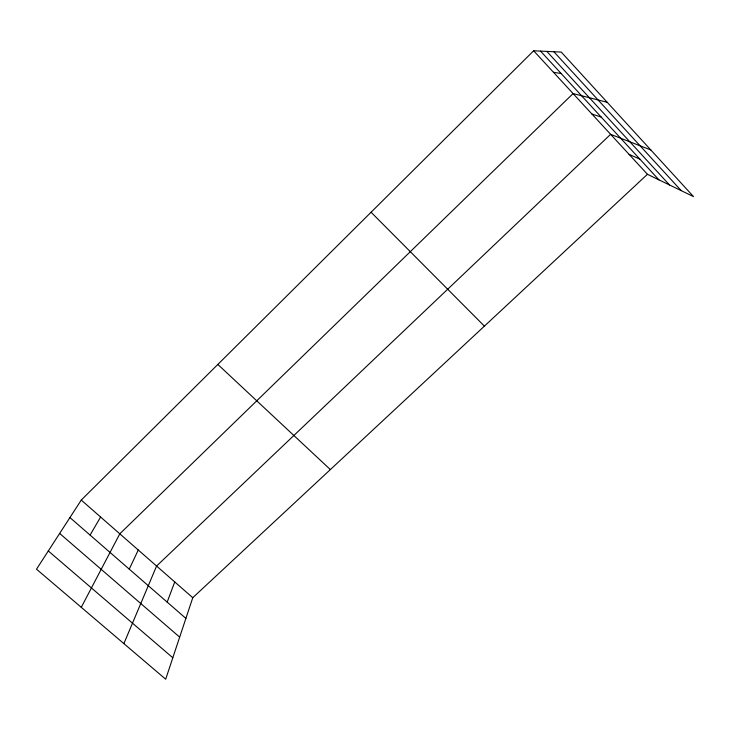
<?xml version="1.0" encoding="UTF-8"?>
<svg xmlns="http://www.w3.org/2000/svg" width="730" height="730" viewBox="0 0 730 730"><rect width="100%" height="100%" fill="white"/><g stroke="black" fill="none" stroke-linecap="round" stroke-linejoin="round"><path stroke-width="1.09" d="M647.446 174.297L192.766 597.715L165.683 679.219L36.5 569.19L81.258 500.077L533.657 50.781L561.251 52.085L693.5 196.589L647.446 174.297L533.657 50.781M167.17 602.113L174.744 581.938M123.872 643.614L156.585 566.033L610.608 134.32L650.832 149.969M129.246 569.135L138.271 550M81.267 607.323L119.802 533.822L573.077 93.577L607.223 102.309M90.082 535.072L100.612 517.023M553.468 72.288L561.169 73.547M591.939 114.044L601.219 117.092M629.114 154.404L639.9 159.149M48.308 550.949L172.809 657.767M59.65 533.438L179.662 637.135M69.934 517.561L185.894 618.392M81.258 500.077L192.766 597.715M217.832 364.434L330.362 469.582M371.077 212.248L484.401 326.127M540.529 51.109L658.953 179.872M553.86 51.739L681.199 190.63M546.834 51.401L669.492 184.964"/></g></svg>
